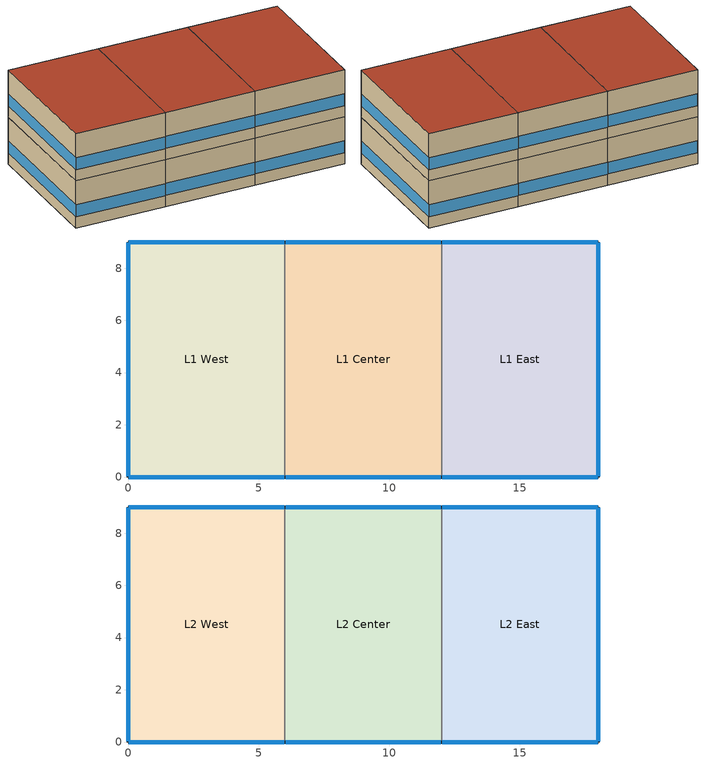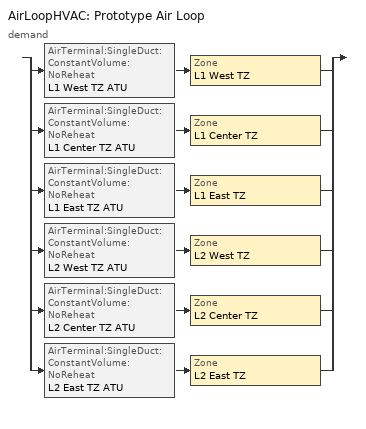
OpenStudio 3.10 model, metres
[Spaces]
L1 West
 floor ground: 0,0 0,9 6,9 6,0 z0
 wall outside: 6,9 0,9 0,0 6,0 z0:3.2
 wall to L1 Center: 6,0 6,9 z0:3.2
 window: 0,8.97 0,0.03 / 5.97,9 0.03,9 / 0.03,0 5.97,0 z0.76:1.57
L1 Center
 floor ground: 6,0 6,9 12,9 12,0 z0
 wall outside: 12,9 6,9 / 6,0 12,0 z0:3.2
 wall to L1 East: 12,0 12,9 z0:3.2
 window: 11.97,9 6.03,9 / 6.03,0 11.97,0 z0.76:1.57
L1 East
 floor ground: 12,0 12,9 18,9 18,0 z0
 wall outside: 12,0 18,0 18,9 12,9 z0:3.2
 window: 17.97,9 12.03,9 / 18,0.03 18,8.97 / 12.03,0 17.97,0 z0.76:1.57
L2 West
 floor to L1 West: 6,9 6,0 0,0 0,9 z3.2
 wall outside: 6,9 0,9 0,0 6,0 z3.2:6.4
 wall to L2 Center: 6,0 6,9 z3.2:6.4
 window: 0,8.97 0,0.03 / 5.97,9 0.03,9 / 0.03,0 5.97,0 z3.96:4.77
 roof outside: 6,0 6,9 0,9 0,0 z6.4
L2 Center
 floor to L1 Center: 12,9 12,0 6,0 6,9 z3.2
 wall outside: 12,9 6,9 / 6,0 12,0 z3.2:6.4
 wall to L2 East: 12,0 12,9 z3.2:6.4
 window: 11.97,9 6.03,9 / 6.03,0 11.97,0 z3.96:4.77
 roof outside: 12,0 12,9 6,9 6,0 z6.4
L2 East
 floor to L1 East: 18,9 18,0 12,0 12,9 z3.2
 wall outside: 12,0 18,0 18,9 12,9 z3.2:6.4
 window: 17.97,9 12.03,9 / 18,0.03 18,8.97 / 12.03,0 17.97,0 z3.96:4.77
 roof outside: 18,0 18,9 12,9 12,0 z6.4
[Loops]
AirLoopHVAC 'Prototype Air Loop'
 demand: split
  | AirTerminal:SingleDuct:ConstantVolume:NoReheat 'L1 West TZ ATU' > Zone 'L1 West TZ'
  | AirTerminal:SingleDuct:ConstantVolume:NoReheat 'L1 Center TZ ATU' > Zone 'L1 Center TZ'
  | AirTerminal:SingleDuct:ConstantVolume:NoReheat 'L1 East TZ ATU' > Zone 'L1 East TZ'
  | AirTerminal:SingleDuct:ConstantVolume:NoReheat 'L2 West TZ ATU' > Zone 'L2 West TZ'
  | AirTerminal:SingleDuct:ConstantVolume:NoReheat 'L2 Center TZ ATU' > Zone 'L2 Center TZ'
  | AirTerminal:SingleDuct:ConstantVolume:NoReheat 'L2 East TZ ATU' > Zone 'L2 East TZ'
[BuildingStory]
Name | Nominal Z Coordinate {m}
Story 1 | 0
Story 2 | 3.2
[SpaceType]
Prototype Office Type
[Space] Space Type=Prototype Office Type
Name | Building Story | Thermal Zone
L1 West | Story 1 | L1 West TZ
L1 Center | Story 1 | L1 Center TZ
L1 East | Story 1 | L1 East TZ
L2 West | Story 2 | L2 West TZ
L2 Center | Story 2 | L2 Center TZ
L2 East | Story 2 | L2 East TZ
[ThermalZone] Use Ideal Air Loads=No
Name | Thermostat
L1 West TZ | Thermostat Setpoint Dual Setpoint 1
L1 Center TZ | Thermostat Setpoint Dual Setpoint 2
L1 East TZ | Thermostat Setpoint Dual Setpoint 3
L2 West TZ | Thermostat Setpoint Dual Setpoint 4
L2 Center TZ | Thermostat Setpoint Dual Setpoint 5
L2 East TZ | Thermostat Setpoint Dual Setpoint 6
[Sizing:Zone] Zone Cooling Design Supply Air Temperature Input Method=SupplyAirTemperature; Zone Cooling Design Supply Air Temperature {C}=14; Zone Cooling Design Supply Air Temperature Difference {deltaC}=11.11; Zone Heating Design Supply Air Temperature Input Method=SupplyAirTemperature; Zone Heating Design Supply Air Temperature {C}=40; Zone Heating Design Supply Air Temperature Difference {deltaC}=11.11; Zone Cooling Design Supply Air Humidity Ratio {kg-H2O/kg-air}=0.0085; Zone Heating Design Supply Air Humidity Ratio {kg-H2O/kg-air}=0.008; Cooling Design Air Flow Method=DesignDay; Heating Design Air Flow Method=DesignDay; Account for Dedicated Outdoor Air System=No; Dedicated Outdoor Air System Control Strategy=NeutralSupplyAir; Dedicated Outdoor Air Low Setpoint Temperature for Design {C}=autosize; Dedicated Outdoor Air High Setpoint Temperature for Design {C}=autosize; Zone Load Sizing Method=Sensible Load Only No Latent Load; Zone Latent Cooling Design Supply Air Humidity Ratio Input Method=HumidityRatioDifference; Zone Cooling Design Supply Air Humidity Ratio Difference {kgWater/kgDryAir}=0.005; Zone Latent Heating Design Supply Air Humidity Ratio Input Method=HumidityRatioDifference; Zone Humidification Design Supply Air Humidity Ratio Difference {kgWater/kgDryAir}=0.005; Sizing Option=Coincident
L1 West TZ; L1 Center TZ; L1 East TZ; L2 West TZ; L2 Center TZ; L2 East TZ
[Zone equipment]
L1 West TZ: L1 West TZ Ideal Loads, L1 West TZ ATU
L1 Center TZ: L1 Center TZ Ideal Loads, L1 Center TZ ATU
L1 East TZ: L1 East TZ Ideal Loads, L1 East TZ ATU
L2 West TZ: L2 West TZ Ideal Loads, L2 West TZ ATU
L2 Center TZ: L2 Center TZ Ideal Loads, L2 Center TZ ATU
L2 East TZ: L2 East TZ Ideal Loads, L2 East TZ ATU
[ThermostatSetpoint:DualSetpoint]
Name | Heating Setpoint Temperature Schedule | Cooling Setpoint Temperature Schedule
Thermostat Setpoint Dual Setpoint 1 | L1 West TZ Heating Schedule | L1 West TZ Cooling Schedule
Thermostat Setpoint Dual Setpoint 2 | L1 Center TZ Heating Schedule | L1 Center TZ Cooling Schedule
Thermostat Setpoint Dual Setpoint 3 | L1 East TZ Heating Schedule | L1 East TZ Cooling Schedule
Thermostat Setpoint Dual Setpoint 4 | L2 West TZ Heating Schedule | L2 West TZ Cooling Schedule
Thermostat Setpoint Dual Setpoint 5 | L2 Center TZ Heating Schedule | L2 Center TZ Cooling Schedule
Thermostat Setpoint Dual Setpoint 6 | L2 East TZ Heating Schedule | L2 East TZ Cooling Schedule
[AirLoopHVAC]
Prototype Air Loop: Availability Schedule=Always On Discrete; Design Supply Air Flow Rate {m3/s}=autosize; Design Return Air Flow Fraction of Supply Air Flow=1
[Sizing:System]
Prototype Air Loop: Central Heating Maximum System Air Flow Ratio=0.3; Preheat Design Temperature {C}=7; Preheat Design Humidity Ratio {kg-H2O/kg-Air}=0.008; Precool Design Temperature {C}=12.8; Precool Design Humidity Ratio {kg-H2O/kg-Air}=0.008; Central Cooling Design Supply Air Temperature {C}=12.8; Central Heating Design Supply Air Temperature {C}=16.7; 100% Outdoor Air in Cooling=Yes; 100% Outdoor Air in Heating=Yes; Central Cooling Design Supply Air Humidity Ratio {kg-H2O/kg-Air}=0.0085; Zone Maximum Outdoor Air Fraction=1; Cooling Supply Air Flow Rate Per Floor Area {m3/s-m2}=0.00996765; Cooling Fraction of Autosized Cooling Supply Air Flow Rate=1; Cooling Supply Air Flow Rate Per Unit Cooling Capacity {m3/s-W}=3.94755e-05; Heating Supply Air Flow Rate Per Floor Area {m3/s-m2}=0.00996765; Heating Fraction of Autosized Heating Supply Air Flow Rate=1; Heating Fraction of Autosized Cooling Supply Air Flow Rate=1; Heating Supply Air Flow Rate Per Unit Heating Capacity {m3/s-W}=3.15882e-05; Cooling Design Capacity Method=CoolingDesignCapacity; Cooling Design Capacity {W}=autosize; Cooling Design Capacity Per Floor Area {W/m2}=234.7; Fraction of Autosized Cooling Design Capacity=1; Heating Design Capacity Method=HeatingDesignCapacity; Heating Design Capacity {W}=autosize; Heating Design Capacity Per Floor Area {W/m2}=157; Fraction of Autosized Heating Design Capacity=1; Central Cooling Capacity Control Method=OnOff; Occupant Diversity=autosize
[AirTerminal:SingleDuct:ConstantVolume:NoReheat] Availability Schedule=Schedule Constant 1; Maximum Air Flow Rate {m3/s}=AutoSize
L1 West TZ ATU; L1 Center TZ ATU; L1 East TZ ATU; L2 West TZ ATU; L2 Center TZ ATU; L2 East TZ ATU
[Schedule:Ruleset]
Name | Default Day Schedule
L1 West TZ Heating Schedule | Schedule Day 1
L1 West TZ Cooling Schedule | Schedule Day 2
L1 Center TZ Heating Schedule | Schedule Day 3
L1 Center TZ Cooling Schedule | Schedule Day 4
L1 East TZ Heating Schedule | Schedule Day 5
L1 East TZ Cooling Schedule | Schedule Day 6
L2 West TZ Heating Schedule | Schedule Day 7
L2 West TZ Cooling Schedule | Schedule Day 8
L2 Center TZ Heating Schedule | Schedule Day 9
L2 Center TZ Cooling Schedule | Schedule Day 10
L2 East TZ Heating Schedule | Schedule Day 11
L2 East TZ Cooling Schedule | Schedule Day 12
[Schedule:Day]
Schedule Day 1; Schedule Day 3; Schedule Day 5; Schedule Day 7; Schedule Day 9; Schedule Day 11: 24, 0, 21
Schedule Day 2; Schedule Day 4; Schedule Day 6; Schedule Day 8; Schedule Day 10; Schedule Day 12: 24, 0, 24
[Schedule:Constant] Value=1
Always On Discrete; Schedule Constant 1
